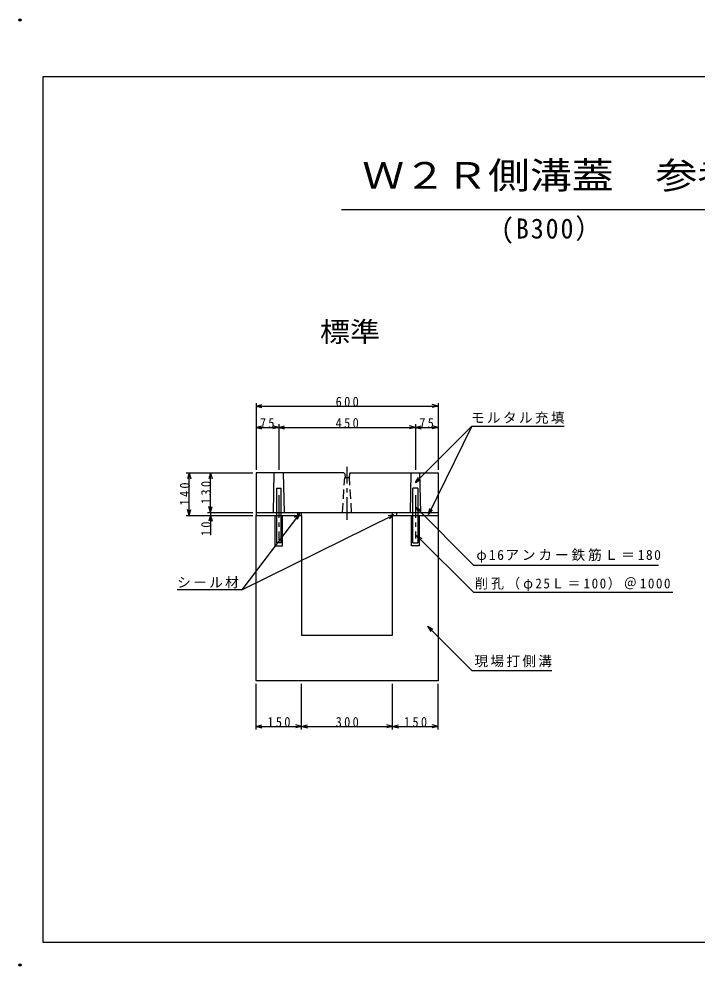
# Model space of a CAD drawing. Units: millimetres, scale not verified, with parts at other scales. Extents: x -8261 to 8589, y -8275 to 4017.
# Drawn here: x -8261 to -5282, y -8187 to -4027 of the extents above; entities that cross this region are included whole.
import ezdxf
from ezdxf.enums import TextEntityAlignment as Align

# ---------------------------------------------------------------- set-up
doc = ezdxf.new("R2010")
doc.units = ezdxf.units.MM
doc.header["$LTSCALE"] = 20
doc.header["$PDMODE"] = 32
doc.header["$PDSIZE"] = 10
doc.linetypes.add('CHAIN1', pattern=[8, 5, -1, 1, -1])
doc.linetypes.add('DASHED2', pattern=[3, 2, -1])
for name, color, linetype in [('1-9', 3, 'Continuous'), ('1-F', 7, 'Continuous'), ('3-0', 4, 'Continuous')]:
    doc.layers.add(name, color=color, linetype=linetype)
doc.styles.add('ＭＳ ゴシック', font='')
doc.styles.get('ＭＳ ゴシック').set_extended_font_data('MS Gothic')

msp = doc.modelspace()

# ---------------------------------------------------------------- linework, layer by layer
at = {"layer": '1-9', "color": 4}
msp.add_line((-6844.53, -4864.15), (-4071.22, -4864.13), dxfattribs=at)
at = {"layer": '1-F'}
for p, q in [((-2595.88, -4281.72), (-8155.88, -4281.72)), ((-8155.88, -4281.72), (-8155.88, -8081.72)), ((-8155.88, -8081.72), (-2595.88, -8081.72))]:
    msp.add_line(p, q, dxfattribs=at)
at = {"layer": '1-F', "color": 4}
for p in [(-8255.88, -4032.16), (-8255.88, -8181.72)]:
    msp.add_point(p, dxfattribs=at)
at = {"layer": '3-0'}
for p, q in [((-7219.62, -5714.1), (-7219.62, -5807.43)), ((-7219.62, -5727.43), (-7193.86, -5720.53)), ((-7219.62, -5727.43), (-6419.62, -5727.43)), ((-7219.62, -5727.43), (-7193.86, -5734.33)), ((-6419.62, -5727.43), (-6445.38, -5720.53)), ((-6419.62, -5727.43), (-6445.38, -5734.33)), ((-6419.62, -5714.1), (-6419.62, -5807.43)), ((-7219.62, -5807.43), (-7219.62, -6007.43)), ((-7219.62, -5820.77), (-7193.86, -5813.86)), ((-7219.62, -5820.77), (-7119.62, -5820.77)), ((-7219.62, -5820.77), (-7193.86, -5827.67)), ((-7119.62, -5820.77), (-7145.38, -5813.86)), ((-7119.62, -5820.77), (-7145.38, -5827.67)), ((-7119.62, -5807.43), (-7119.62, -6007.43)), ((-7119.62, -5820.77), (-7093.86, -5813.86)), ((-7119.62, -5820.77), (-6519.62, -5820.77)), ((-7119.62, -5820.77), (-7093.86, -5827.67)), ((-6519.62, -5820.77), (-6545.38, -5813.86)), ((-6519.62, -5820.77), (-6545.38, -5827.67)), ((-6519.62, -5807.43), (-6519.62, -6007.43)), ((-6519.62, -5820.77), (-6493.86, -5813.86)), ((-6519.62, -5820.77), (-6419.62, -5820.77)), ((-6519.62, -5820.77), (-6493.86, -5827.67)), ((-6419.62, -5820.77), (-6445.38, -5813.86)), ((-6419.62, -5820.77), (-6445.38, -5827.67)), ((-6419.62, -5807.43), (-6419.62, -6007.43)), ((-6271.55, -5815.44), (-5865.34, -5815.44)), ((-7526.29, -6020.77), (-7432.95, -6020.77)), ((-7512.95, -6020.77), (-7519.85, -6046.52)), ((-7512.95, -6207.43), (-7512.95, -6020.77)), ((-7512.95, -6020.77), (-7506.05, -6046.52)), ((-7432.95, -6020.77), (-7232.95, -6020.77)), ((-7419.62, -6020.77), (-7426.52, -6046.52)), ((-7419.62, -6194.1), (-7419.62, -6020.77)), ((-7419.62, -6020.77), (-7412.72, -6046.52)), ((-6519.62, -6063.51), (-6506.29, -6040.42)), ((-6519.62, -6063.51), (-6496.52, -6050.18)), ((-7512.95, -6207.43), (-7519.85, -6181.67)), ((-7512.95, -6207.43), (-7506.05, -6181.67)), ((-7432.95, -6194.1), (-7232.95, -6194.1)), ((-7419.62, -6194.1), (-7426.52, -6168.34)), ((-7419.62, -6194.1), (-7426.52, -6168.34)), ((-7419.62, -6194.1), (-7412.72, -6168.34)), ((-7419.62, -6194.1), (-7412.72, -6168.34)), ((-7419.62, -6194.1), (-7419.62, -6293.1)), ((-6519.62, -6170.28), (-6263.73, -6426.17)), ((-6519.62, -6170.28), (-6496.52, -6183.61)), ((-6519.62, -6170.28), (-6506.29, -6193.38)), ((-6461.28, -6203.46), (-6456.17, -6177.29)), ((-6461.28, -6203.46), (-6443.77, -6183.35)), ((-7526.29, -6207.43), (-7432.95, -6207.43)), ((-7432.95, -6207.43), (-7232.95, -6207.43)), ((-7419.62, -6207.43), (-7426.52, -6233.19)), ((-7419.62, -6207.43), (-7412.72, -6233.19)), ((-7029.11, -6200.92), (-7050.15, -6217.31)), ((-7029.11, -6200.92), (-7039.13, -6225.63)), ((-6613.53, -6204.56), (-6639.68, -6209.78)), ((-6613.53, -6204.56), (-6633.56, -6222.16)), ((-6514.29, -6295.57), (-6264.69, -6545.18)), ((-6514.29, -6295.57), (-6491.2, -6308.91)), ((-6514.29, -6295.57), (-6500.96, -6318.67)), ((-6263.73, -6426.17), (-5451.67, -6426.17)), ((-7281.44, -6534.72), (-7565.67, -6534.72)), ((-6264.69, -6545.18), (-5388.01, -6545.18)), ((-6465.74, -6693.69), (-6271.1, -6888.33)), ((-6465.74, -6693.69), (-6442.65, -6707.03)), ((-6465.74, -6693.69), (-6452.41, -6716.79)), ((-6271.1, -6888.33), (-5920.29, -6888.33)), ((-7219.62, -7147.43), (-7219.62, -6947.43)), ((-7019.62, -7147.43), (-7019.62, -6947.43)), ((-6619.62, -7147.43), (-6619.62, -6947.43)), ((-6419.62, -7147.43), (-6419.62, -6947.43)), ((-7219.62, -7134.1), (-7193.86, -7127.2)), ((-7219.62, -7134.1), (-7019.62, -7134.1)), ((-7219.62, -7134.1), (-7193.86, -7141)), ((-7019.62, -7134.1), (-7045.38, -7127.2)), ((-7019.62, -7134.1), (-7045.38, -7141)), ((-7019.62, -7134.1), (-6993.86, -7127.2)), ((-7019.62, -7134.1), (-6619.62, -7134.1)), ((-7019.62, -7134.1), (-6993.86, -7141)), ((-6619.62, -7134.1), (-6645.38, -7127.2)), ((-6619.62, -7134.1), (-6645.38, -7141)), ((-6619.62, -7134.1), (-6593.86, -7127.2)), ((-6619.62, -7134.1), (-6419.62, -7134.1)), ((-6619.62, -7134.1), (-6593.86, -7141)), ((-6419.62, -7134.1), (-6445.38, -7127.2)), ((-6419.62, -7134.1), (-6445.38, -7141))]:
    msp.add_line(p, q, dxfattribs=at)
at = {"layer": '3-0', "color": 2}
for p, q in [((-6833.62, -6020.77), (-7219.62, -6020.77)), ((-7142.95, -6194.1), (-7139.62, -6020.77)), ((-7099.62, -6020.77), (-7096.29, -6194.1)), ((-6833.62, -6020.77), (-6829.62, -6025.01)), ((-6829.62, -6025.01), (-6828.29, -6040.77)), ((-6809.62, -6025.01), (-6810.95, -6040.77)), ((-6805.62, -6020.77), (-6809.62, -6025.01)), ((-6805.62, -6020.77), (-6419.62, -6020.77)), ((-6539.62, -6020.77), (-6542.95, -6194.1)), ((-6496.29, -6194.1), (-6499.62, -6020.77)), ((-6419.62, -6020.77), (-6419.62, -6194.1)), ((-6829.62, -6040.77), (-6809.62, -6040.77)), ((-7130.29, -6087.43), (-7108.95, -6087.43)), ((-7130.29, -6087.43), (-7130.29, -6327.43)), ((-7108.95, -6327.43), (-7108.95, -6087.43)), ((-6508.95, -6087.43), (-6530.29, -6087.43)), ((-6530.29, -6327.43), (-6530.29, -6087.43)), ((-6508.95, -6087.43), (-6508.95, -6327.43)), ((-7219.62, -6194.1), (-7219.62, -6207.43)), ((-7037.4, -6194.1), (-7037.4, -6207.43)), ((-7019.62, -6207.43), (-7019.62, -6194.1)), ((-6619.62, -6207.43), (-6619.62, -6194.1)), ((-6601.84, -6194.1), (-6601.84, -6207.43)), ((-6419.62, -6194.1), (-6419.62, -6207.43)), ((-7108.95, -6327.43), (-7130.29, -6327.43)), ((-6530.29, -6327.43), (-6508.95, -6327.43))]:
    msp.add_line(p, q, dxfattribs=at)
at = {"layer": '3-0', "color": 7, "linetype": 'CHAIN1'}
for p, q in [((-6819.62, -6227.43), (-6819.62, -5994.1)), ((-7119.62, -6118.1), (-7119.62, -6315.5)), ((-6519.62, -6118.1), (-6519.62, -6309.68))]:
    msp.add_line(p, q, dxfattribs=at)
at = {"layer": '3-0', "color": 2, "linetype": 'DASHED2'}
for p, q in [((-6839.62, -6194.1), (-6829.62, -6040.77)), ((-6799.62, -6194.1), (-6809.62, -6040.77))]:
    msp.add_line(p, q, dxfattribs=at)
at = {"layer": '3-0'}
for points in [[(-6519.62, -6063.51), (-6271.55, -5815.44), (-6461.28, -6203.46)], [(-7029.11, -6200.92), (-7281.44, -6534.72), (-6613.53, -6204.56)]]:
    msp.add_lwpolyline(points, dxfattribs=at)
at = {"layer": '3-0', "color": 2}
for points in [[(-7219.62, -6020.77), (-7219.62, -6194.1), (-6419.62, -6194.1)], [(-7136.29, -6207.43), (-7136.29, -6340.77), (-7102.95, -6340.77), (-7102.95, -6207.43)], [(-6502.95, -6207.43), (-6502.95, -6340.77), (-6536.29, -6340.77), (-6536.29, -6207.43)]]:
    msp.add_lwpolyline(points, dxfattribs=at)
msp.add_lwpolyline([(-7019.62, -6207.43), (-7019.62, -6734.1), (-6619.62, -6734.1), (-6619.62, -6207.43), (-6419.62, -6207.43), (-6419.62, -6934.1), (-7219.62, -6934.1), (-7219.62, -6207.43)], close=True, dxfattribs=at)

# ---------------------------------------------------------------- texts
at = {"layer": '1-9', "color": 2, "style": 'ＭＳ ゴシック', "width": 1.15}
msp.add_text(' Ｗ２Ｒ側溝蓋\u3000参考施工断面図 ', height=117.3, dxfattribs=at).set_placement((-6844.53, -4807.95), align=Align.BOTTOM_LEFT)
at = {"layer": '1-9', "style": 'ＭＳ ゴシック', "width": 1.1}
msp.add_text('標準', height=87.98, dxfattribs=at).set_placement((-6938.87, -5471.62), align=Align.BOTTOM_LEFT)
at = {"layer": '1-9', "insert": (-6143.59, -5014.96), "char_height": 87.98, "attachment_point": 7, "style": 'ＭＳ ゴシック'}
msp.add_mtext('\\T1.15;\\W0.95;(B300）', dxfattribs=at)
at = {"layer": '3-0', "color": 7, "char_height": 43.99, "attachment_point": 7, "style": 'ＭＳ ゴシック'}
for s, insert in [('\\T1.38;\\W0.9;600', (-6869.62, -5730.77)), ('\\T1.36;\\W0.9;75', (-7202.12, -5824.1)), ('\\T1.38;\\W0.9;450', (-6869.62, -5824.1)), ('\\T1.36;\\W0.9;75', (-6502.12, -5824.1)), ('\\T1.17;モルタル充填', (-6275.34, -5805.18)), ('\\T1.21;φ16アンカー鉄筋Ｌ＝180', (-6251.67, -6414.88)), ('\\T1.17;シール材', (-7565.67, -6528.51)), ('\\T1.24;\\W0.95;削孔（φ25Ｌ＝100）＠1000', (-6258.01, -6540.18)), ('\\T1.17;現場打側溝', (-6260.29, -6874.57)), ('\\T1.38;\\W0.9;150', (-7169.62, -7137.43)), ('\\T1.38;\\W0.9;300', (-6869.62, -7137.43)), ('\\T1.38;\\W0.9;150', (-6569.62, -7137.43))]:
    msp.add_mtext(s, dxfattribs=dict(at, insert=insert))
at = {"layer": '3-0', "color": 7, "char_height": 43.99, "attachment_point": 7, "rotation": 90, "style": 'ＭＳ ゴシック'}
for s, insert in [('\\T1.38;\\W0.9;140', (-7509.62, -6164.1)), ('\\T1.38;\\W0.9;130', (-7416.29, -6157.43)), ('\\T1.36;\\W0.9;10', (-7416.29, -6297.92))]:
    msp.add_mtext(s, dxfattribs=dict(at, insert=insert))

doc.saveas('drawing.dxf')
